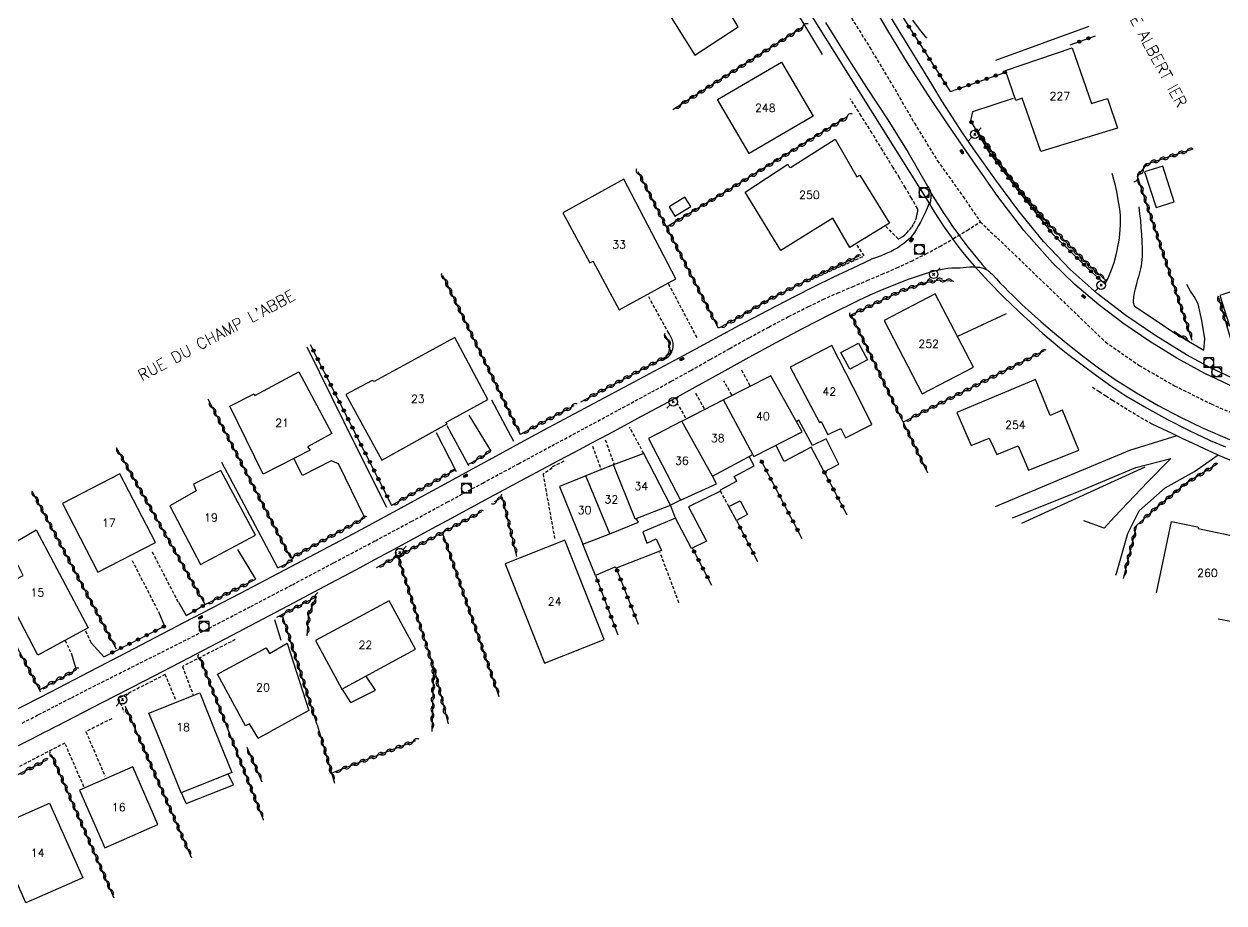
# Model space of a CAD drawing. Header units: millimetres. Extents: x 159000 to 160002, y 156999 to 158000.
# Drawn here: x 159634.4 to 159821.8, y 157144.2 to 157281.5 of the extents above; entities that cross this region are included whole.
import ezdxf
from ezdxf.enums import TextEntityAlignment as Align

# ---------------------------------------------------------------- set-up
doc = ezdxf.new("R2010")
doc.units = ezdxf.units.MM
doc.linetypes.add('DASHED', pattern=[0.75, 0.5, -0.25])
doc.layers.get('0').update_dxf_attribs({"linetype": 'CONTINUOUS'})
for name, color, linetype in [('W0001', 6, 'DASHED'), ('W0008', 7, 'CONTINUOUS'), ('W0014', 7, 'CONTINUOUS'), ('W0017', 7, 'CONTINUOUS'), ('W0051', 7, 'CONTINUOUS'), ('W0101', 7, 'CONTINUOUS'), ('W0104', 1, 'CONTINUOUS'), ('W0112', 1, 'DASHED'), ('W0211', 2, 'CONTINUOUS'), ('W0300', 7, 'CONTINUOUS'), ('W0303', 7, 'CONTINUOUS'), ('W0310', 3, 'CONTINUOUS'), ('W0323', 7, 'CONTINUOUS'), ('W0401', 7, 'CONTINUOUS'), ('W0420', 7, 'CONTINUOUS'), ('W0473', 7, 'CONTINUOUS'), ('W0989', 7, 'CONTINUOUS'), ('W0991', 7, 'CONTINUOUS'), ('W1102', 7, 'CONTINUOUS')]:
    doc.layers.add(name, color=color, linetype=linetype)
doc.styles.get("Standard").update_dxf_attribs({"font": 'romans.shx', "width": 0.85})

# ---------------------------------------------------------------- blocks, each defined once
blk = doc.blocks.new('T401')
for p, q in [((-0.3, 0.3), (0, 0.3)), ((-0.3, -0.25), (-0.3, 0.3)), ((-0.3, 0.15), (0, 0.15)), ((-0.3, 0), (0, 0)), ((0, 0.3), (0, -0.25)), ((-0.3, -0.15), (0, -0.15)), ((-0.3, -0.25), (-0.3, -0.3)), ((-0.3, -0.3), (0, -0.3)), ((0, -0.3), (0, -0.25))]:
    blk.add_line(p, q)
blk = doc.blocks.new('T420')
for p, q in [((0.75, 0.75), (-0.75, 0.75)), ((-0.75, 0.75), (-0.75, -0.75)), ((0.75, 0.75), (0.75, -0.75)), ((0.75, -0.75), (-0.75, -0.75))]:
    blk.add_line(p, q)
blk.add_ellipse((0, 0), major_axis=(-0.53, 0.53), ratio=1, start_param=3.926991, end_param=10.210176)
blk = doc.blocks.new('T473')
for p, q in [((-0.166667, 0.166667), (0.166667, -0.166667)), ((-0.166667, -0.166667), (0.166667, 0.166667)), ((0.500001, 0.500001), (1.000002, 1.000002)), ((-1.000002, -1.000002), (-0.500001, -0.500001))]:
    blk.add_line(p, q)
blk.add_ellipse((0, 0), major_axis=(0.471405, 0.471405), ratio=1, start_param=5.4977871438, end_param=11.780972451)
blk = doc.blocks.new('t310o')
at = {"color": 0, "linetype": 'Continuous'}
for centre, start, end in [((-0.5, 0.38), 216.8699, 323.1304), ((0.5, -0.37), 36.8699, 143.1303)]:
    blk.add_arc(centre, 0.625, start, end, dxfattribs=at)
blk = doc.blocks.new('t323o')
at = {"color": 0, "linetype": 'Continuous'}
for radius in [0.25, 0.15]:
    blk.add_circle((0, 0), radius, dxfattribs=at)

msp = doc.modelspace()

# ---------------------------------------------------------------- linework, layer by layer
at = {"layer": 'W0001'}
for points in [[(159758.45, 157290.74), (159766.48, 157277.86), (159770, 157272), (159773.44, 157266.04), (159777.03, 157260.18), (159781.04, 157254.58), (159783.73, 157250.65)], [(159634.09, 157172.33), (159636.65, 157173.66), (159639.21, 157174.98), (159641.78, 157176.3), (159644.46, 157177.67), (159647.15, 157179.03), (159649.84, 157180.38), (159652.53, 157181.73), (159655.22, 157183.08), (159657.9, 157184.43), (159660.59, 157185.79), (159663.27, 157187.16), (159669.78, 157190.54), (159676.28, 157193.95), (159682.77, 157197.38), (159689.25, 157200.82), (159694.85, 157203.81), (159700.43, 157206.82), (159706.02, 157209.83), (159711.6, 157212.84), (159716.8, 157215.64), (159722.01, 157218.44), (159727.21, 157221.24), (159732.41, 157224.05), (159735.47, 157225.73), (159738.51, 157227.42), (159741.55, 157229.13), (159744.59, 157230.84), (159747.64, 157232.53), (159750.7, 157234.2), (159753.79, 157235.83), (159756.9, 157237.4), (159759.16, 157238.49), (159761.45, 157239.51), (159763.76, 157240.5), (159766.08, 157241.46), (159768.39, 157242.44), (159770.69, 157243.44), (159772.97, 157244.49), (159775.22, 157245.61), (159777.4, 157246.78), (159779.55, 157248.01), (159781.66, 157249.3), (159783.73, 157250.65)], [(159783.73, 157250.65), (159803.3, 157231.84), (159808.55, 157228.21), (159814.08, 157225.01), (159819.79, 157222.18), (159825.63, 157219.64), (159832.4, 157217.21), (159839.33, 157215.27), (159846.3, 157213.56), (159853.25, 157211.83), (159861.44, 157209.78), (159869.66, 157207.85), (159877.9, 157205.96), (159886.12, 157204.05), (159918.53, 157196.43)]]:
    msp.add_lwpolyline(points, dxfattribs=at)
at = {"layer": 'W0008'}
for points in [[(159775.75, 157253.52), (159775.44, 157252.77), (159775.11, 157252.02), (159774.76, 157251.28), (159774.38, 157250.56), (159774.09, 157250.03), (159773.79, 157249.49), (159773.46, 157248.98), (159773.1, 157248.49), (159772.81, 157248.15), (159772.49, 157247.83), (159772.16, 157247.54), (159771.81, 157247.26), (159771.33, 157246.91), (159770.83, 157246.59), (159770.31, 157246.3), (159769.79, 157246.02), (159769.04, 157245.67), (159768.27, 157245.34), (159767.5, 157245.05), (159766.71, 157244.79)], [(159766.71, 157244.76), (159763.71, 157243.35), (159760.72, 157241.92), (159757.74, 157240.46), (159754.78, 157238.98), (159750.42, 157236.72), (159746.08, 157234.41), (159741.76, 157232.08), (159737.43, 157229.76), (159731.96, 157226.84), (159726.48, 157223.92), (159721.01, 157220.99), (159715.55, 157218.06), (159711.82, 157216.04), (159708.09, 157214.01), (159704.37, 157211.98), (159700.65, 157209.95), (159696.92, 157207.91), (159693.2, 157205.89), (159689.47, 157203.87), (159685.73, 157201.86), (159676.93, 157197.2), (159668.11, 157192.57), (159659.28, 157187.97), (159650.45, 157183.37), (159644.48, 157180.27), (159638.51, 157177.17), (159632.54, 157174.08)], [(159637.77, 157171), (159638.24, 157171.24), (159638.72, 157171.49), (159639.19, 157171.73), (159639.66, 157171.98), (159646.47, 157175.49), (159653.29, 157178.99), (159660.1, 157182.51), (159666.89, 157186.05), (159671.73, 157188.59), (159676.55, 157191.15), (159681.37, 157193.72), (159686.19, 157196.29), (159689.18, 157197.9), (159692.17, 157199.51), (159695.15, 157201.12), (159698.14, 157202.73), (159701.13, 157204.35), (159704.11, 157205.96), (159707.1, 157207.58), (159710.09, 157209.18), (159712.68, 157210.57), (159715.27, 157211.95), (159717.87, 157213.34), (159720.46, 157214.72), (159723.05, 157216.1), (159725.65, 157217.48), (159728.24, 157218.86), (159730.83, 157220.25), (159735.05, 157222.53), (159739.25, 157224.84), (159743.44, 157227.17), (159747.63, 157229.49), (159751.83, 157231.79), (159756.06, 157234.04), (159760.33, 157236.23), (159764.64, 157238.34), (159766.54, 157239.22), (159768.47, 157240.07), (159770.42, 157240.86), (159772.38, 157241.6), (159773.77, 157242.09), (159775.16, 157242.56), (159776.58, 157242.97), (159778.02, 157243.29), (159778.65, 157243.38), (159779.29, 157243.43), (159779.94, 157243.45), (159780.58, 157243.43)], [(159605.49, 157154.38), (159608.58, 157155.99), (159611.68, 157157.59), (159614.77, 157159.19), (159617.86, 157160.78), (159620.35, 157162.07), (159622.84, 157163.34), (159625.33, 157164.62), (159627.82, 157165.89), (159630.31, 157167.17), (159632.79, 157168.44), (159635.28, 157169.72), (159637.77, 157171)]]:
    msp.add_lwpolyline(points, dxfattribs=at)
at = {"layer": 'W0014'}
for points in [[(159759.09, 157276.78), (159757.29, 157279.76), (159755.48, 157282.72), (159753.66, 157285.67), (159751.82, 157288.62), (159750.33, 157290.97), (159748.84, 157293.32), (159747.33, 157295.65), (159745.82, 157297.99)], [(159820.89, 157214.2), (159819.88, 157214.67), (159818.87, 157215.13), (159817.87, 157215.6), (159816.86, 157216.07), (159815.28, 157216.8), (159813.71, 157217.54), (159812.13, 157218.28), (159810.56, 157219.02)], [(159820.96, 157214.18), (159822.73, 157213.44), (159824.52, 157212.73), (159826.33, 157212.07), (159828.15, 157211.44), (159831.04, 157210.54), (159833.94, 157209.7), (159836.87, 157208.92), (159839.8, 157208.18), (159841.88, 157207.67), (159843.96, 157207.19), (159846.06, 157206.74), (159848.16, 157206.32)]]:
    msp.add_lwpolyline(points, dxfattribs=at)
at = {"layer": 'W0017'}
for points in [[(159788.89, 157269.91), (159782.5, 157267.83)], [(159803.26, 157240.88), (159803.78, 157241.99), (159804.24, 157243.13), (159804.63, 157244.3), (159804.96, 157245.48), (159805.11, 157246.13), (159805.24, 157246.79), (159805.36, 157247.45), (159805.46, 157248.11), (159805.54, 157248.77), (159805.59, 157249.44), (159805.63, 157250.11), (159805.65, 157250.78), (159805.62, 157251.69), (159805.52, 157252.6), (159805.38, 157253.5), (159805.23, 157254.39), (159805.04, 157255.35), (159804.83, 157256.3), (159804.59, 157257.24), (159804.32, 157258.17)], [(159808.48, 157252.96), (159808.62, 157251.89), (159808.74, 157250.82), (159808.83, 157249.74), (159808.9, 157248.67), (159808.96, 157247.54), (159809.02, 157246.42), (159809.02, 157245.29), (159808.93, 157244.16), (159808.87, 157243.73), (159808.78, 157243.29), (159808.67, 157242.87), (159808.55, 157242.44), (159808.42, 157242.02), (159808.3, 157241.6), (159808.18, 157241.18), (159808.08, 157240.75), (159807.93, 157240.14), (159807.76, 157239.52), (159807.64, 157238.89), (159807.61, 157238.25), (159807.63, 157238.05), (159807.67, 157237.85), (159807.74, 157237.66), (159807.82, 157237.48)], [(159818.63, 157230.59), (159818.81, 157232.37), (159818.35, 157235.22), (159817.76, 157237.83), (159817.13, 157238.94), (159816.55, 157239.8), (159816.02, 157240.83)], [(159780.24, 157232.76), (159787.85, 157236.32)], [(159807.82, 157237.48), (159810.26, 157235.83), (159814.12, 157233.24), (159818.63, 157230.57)], [(159678.55, 157231.09), (159686.26, 157215.48), (159690.97, 157206.05)], [(159707.4, 157222.85), (159710.84, 157216.35)], [(159707.31, 157214.79), (159703.91, 157220.41)], [(159698.75, 157217.71), (159701.89, 157211.62)], [(159703.83, 157212.53), (159700.47, 157218.77)], [(159814.42, 157217.18), (159807.05, 157214.91), (159796.07, 157210.32), (159786.08, 157206.13)], [(159687.59, 157204.39), (159683.48, 157212.82), (159682.35, 157213.28), (159677.85, 157211), (159676.57, 157213.57)], [(159788.78, 157204.41), (159799.59, 157208.73), (159808.04, 157212.27), (159813.51, 157213.65)], [(159813.51, 157213.65), (159809.9, 157210.01), (159804.67, 157204.55), (159803.09, 157202.76)], [(159804.88, 157195.42), (159805.06, 157195.92), (159806.79, 157201.93), (159808.55, 157205.49), (159812.61, 157209.09), (159817.2, 157211.64), (159820.9, 157214.21)], [(159674.03, 157196.57), (159665.26, 157213.03)], [(159803.09, 157202.76), (159799.89, 157203.9)], [(159670.6, 157194.79), (159667.78, 157199.47)], [(159658.48, 157191.24), (159659.67, 157189.15)], [(159655.42, 157189.61), (159656.31, 157187.46)], [(159674.55, 157185.24), (159673.56, 157188.48)], [(159641.74, 157183.29), (159642.54, 157180.67)], [(159644.87, 157184.89), (159646.83, 157182.7)]]:
    msp.add_lwpolyline(points, dxfattribs=at)
at = {"layer": 'W0051'}
for points in [[(159740.99, 157308.7), (159742.18, 157306.91), (159743.37, 157305.11), (159744.54, 157303.31), (159745.71, 157301.5), (159746.67, 157299.98), (159747.63, 157298.46), (159748.58, 157296.94), (159749.53, 157295.41), (159750.47, 157293.89), (159751.42, 157292.36), (159752.36, 157290.83), (159753.31, 157289.31), (159755.86, 157285.23), (159758.4, 157281.16), (159760.95, 157277.08), (159763.5, 157273.01), (159766.57, 157268.11), (159769.64, 157263.22), (159772.72, 157258.33), (159775.8, 157253.44)], [(159823.32, 157224.81), (159818.83, 157226.95), (159814.45, 157229.32), (159810.2, 157231.91), (159806.16, 157234.68), (159802.26, 157237.64), (159798.52, 157240.82), (159795, 157244.23), (159790.53, 157249.26), (159786.45, 157254.61), (159782.6, 157260.1), (159778.82, 157265.62), (159775.53, 157270.52), (159772.34, 157275.49), (159769.27, 157280.53), (159766.31, 157285.64)], [(159759.55, 157281.74), (159762.73, 157276.68), (159765.98, 157271.61), (159769.27, 157266.56), (159772.49, 157261.45), (159775.5, 157256.22), (159775.63, 157255.98), (159775.77, 157255.74), (159775.89, 157255.48), (159775.97, 157255.21), (159776.01, 157254.92), (159776.02, 157254.62), (159776, 157254.33), (159775.96, 157254.04), (159775.94, 157253.86), (159775.9, 157253.69), (159775.85, 157253.52), (159775.79, 157253.35)], [(159823.81, 157225.92), (159819.82, 157227.78), (159815.95, 157229.87), (159811.14, 157232.81), (159806.47, 157235.98), (159802, 157239.42), (159797.77, 157243.18), (159793.59, 157247.57), (159789.76, 157252.27), (159786.17, 157257.13), (159782.67, 157262.04), (159780.96, 157264.51), (159779.32, 157267.02), (159777.72, 157269.55), (159776.15, 157272.11), (159774.61, 157274.68), (159773.06, 157277.25), (159771.5, 157279.81), (159769.92, 157282.35)], [(159775.93, 157255.34), (159776.58, 157254.24), (159777.25, 157253.16), (159777.94, 157252.08), (159778.64, 157251.02), (159779.41, 157249.9), (159780.2, 157248.8), (159781.02, 157247.71), (159781.84, 157246.64), (159782.56, 157245.73), (159783.3, 157244.84), (159784.05, 157243.96), (159784.81, 157243.1)], [(159775.8, 157253.44), (159776.53, 157252.21), (159777.3, 157251), (159778.09, 157249.81), (159778.91, 157248.64), (159779.83, 157247.38), (159780.77, 157246.14), (159781.75, 157244.93), (159782.77, 157243.75), (159785.03, 157241.29), (159787.37, 157238.91), (159789.78, 157236.59), (159792.23, 157234.32), (159793.49, 157233.19), (159794.78, 157232.09), (159796.1, 157231.02), (159797.43, 157229.98), (159799.63, 157228.28), (159801.86, 157226.6), (159804.13, 157224.99), (159806.46, 157223.46), (159809.67, 157221.55), (159812.95, 157219.76), (159816.28, 157218.07), (159819.66, 157216.48), (159822.01, 157215.46)], [(159780.58, 157243.43), (159781.06, 157243.5), (159781.55, 157243.55), (159782.03, 157243.58), (159782.52, 157243.58), (159782.89, 157243.58), (159783.25, 157243.56), (159783.61, 157243.53), (159783.97, 157243.45), (159784.2, 157243.38), (159784.43, 157243.3), (159784.64, 157243.19), (159784.85, 157243.07), (159784.94, 157243), (159785.03, 157242.94), (159785.12, 157242.86), (159785.2, 157242.78), (159785.27, 157242.71), (159785.35, 157242.63), (159785.44, 157242.56), (159785.52, 157242.48)], [(159785.52, 157242.48), (159786.24, 157241.74)], [(159786.24, 157241.74), (159786.85, 157241.05), (159787.5, 157240.4), (159788.16, 157239.77), (159788.81, 157239.13), (159790.24, 157237.73), (159791.71, 157236.37), (159793.2, 157235.04), (159794.72, 157233.74), (159797.17, 157231.72), (159799.65, 157229.73), (159802.19, 157227.82), (159804.8, 157226.02), (159808.13, 157223.93), (159811.52, 157221.96), (159814.99, 157220.13), (159818.52, 157218.42), (159822.67, 157216.64)]]:
    msp.add_lwpolyline(points, dxfattribs=at)
at = {"layer": 'W0101'}
for points in [[(159742.42, 157292.44), (159732.99, 157286.5), (159739.17, 157276.65), (159745.9, 157281.11), (159742.73, 157286.38), (159745.23, 157288.06)], [(159801.12, 157269.11), (159803.59, 157269.89), (159805.15, 157265.27), (159793.2, 157261.59), (159790.26, 157269.95), (159789.3, 157269.6), (159787.68, 157274.27), (159798.07, 157277.82)], [(159752.68, 157275.57), (159757.61, 157267.11), (159747.63, 157261.29), (159742.7, 157269.75)], [(159736.17, 157241.75), (159728.07, 157257.27), (159718.54, 157252.05), (159722.77, 157244.23), (159723.27, 157244.48), (159723.27, 157244.45), (159727.35, 157236.87)], [(159768.71, 157235.23), (159774.67, 157223.78), (159782.65, 157227.93), (159776.69, 157239.38)], [(159690.26, 157213.39), (159700.48, 157219.07), (159700.28, 157219.29), (159706.79, 157222.9), (159701.64, 157232.55), (159689.04, 157225.69), (159688.76, 157225.87), (159684.64, 157223.64)], [(159764.96, 157222.68), (159760.54, 157231.31), (159754.06, 157227.93), (159758.6, 157219.28), (159758.88, 157219.43), (159758.88, 157219.43), (159759.91, 157217.4), (159761.93, 157218.35), (159762.7, 157216.9), (159766.81, 157218.98)], [(159671.74, 157211.2), (159666.5, 157221.81), (159670.33, 157223.78), (159670.44, 157223.5), (159677.27, 157227.22), (159682.46, 157217.57), (159678.67, 157215.5), (159679.04, 157214.98)], [(159792.37, 157225.99), (159780.08, 157220.85), (159782.31, 157215.7), (159785.1, 157216.83), (159786.3, 157214.27), (159789.63, 157215.64), (159791.27, 157211.82), (159799.11, 157214.97), (159796.58, 157221.2), (159794.63, 157220.4)], [(159661.92, 157197.09), (159670.52, 157201.66), (159665.11, 157211.79), (159660.83, 157209.64), (159661.27, 157208.6), (159657.16, 157206.27)], [(159640.38, 157206.65), (159645.92, 157195.93), (159654.88, 157200.56), (159649.34, 157211.28)], [(159644.37, 157187.23), (159636.54, 157182.93), (159630.98, 157193.65), (159634.22, 157195.37), (159631.92, 157199.99), (159636.27, 157202.51)], [(159709.51, 157197.22), (159715.65, 157181.7), (159724.99, 157185.4), (159718.84, 157200.92)], [(159691.42, 157191.44), (159679.9, 157185.21), (159683.99, 157177.65), (159695.51, 157183.88)], [(159643.05, 157161.87), (159646.99, 157152.87), (159655.28, 157156.51), (159651.34, 157165.51), (159643.05, 157161.87)], [(159638.37, 157159.84), (159643.53, 157148.15), (159634.66, 157144.23), (159629.49, 157155.93)]]:
    msp.add_lwpolyline(points, close=True, dxfattribs=at)
for points in [[(159754.08, 157259.13), (159761.08, 157263.53), (159764.45, 157257.64), (159764.93, 157257.91), (159769.55, 157250.42), (159763.35, 157246.63), (159760.68, 157251.21), (159752.6, 157246.15), (159747.02, 157255.27), (159753.66, 157259.62), (159753.91, 157259.12)], [(159825.26, 157235.26), (159826.64, 157230.84), (159833.46, 157232.96), (159830.54, 157242.35), (159823.71, 157240.22), (159823.78, 157240), (159823.79, 157240), (159821.16, 157239.14), (159822.66, 157234.39), (159825.26, 157235.26)], [(159751.01, 157226.55), (159743.65, 157222.81)], [(159748.23, 157214.3), (159748.34, 157213.99), (159755.92, 157217.8), (159751.01, 157226.55)], [(159743.65, 157222.81), (159743.63, 157222.8), (159737.25, 157219.56), (159737.12, 157219.49)], [(159737.12, 157219.49), (159731.92, 157216.8), (159736.93, 157207.15), (159742.55, 157209.72), (159741.89, 157210.89)], [(159731.18, 157214.44), (159726.43, 157212.65)], [(159729.98, 157204.3), (159735.34, 157206.37), (159731.18, 157214.44)], [(159741.89, 157210.89), (159748.23, 157214.3)], [(159726.43, 157212.65), (159726.4, 157212.65), (159722.12, 157210.93)], [(159722.12, 157210.93), (159718.02, 157209.3), (159721.67, 157200.27), (159725.85, 157201.91)], [(159725.85, 157201.91), (159730.36, 157203.7), (159729.98, 157204.3)], [(159811.28, 157192.67), (159813.58, 157203.8), (159817.66, 157203), (159817.75, 157202.95), (159817.76, 157202.74), (159827.4, 157200.71), (159825.59, 157190.86), (159825.03, 157187.77), (159820.87, 157188.55)], [(159670.33, 157171), (159669.58, 157172.23), (159669.58, 157172.23), (159668.95, 157171.89), (159664.57, 157179.97), (159672.21, 157184.11), (159672.7, 157183.22), (159672.7, 157183.22), (159675.46, 157184.8), (159678.87, 157174.32), (159672.86, 157171)], [(159655.05, 157171), (159653.89, 157173.88), (159661.82, 157177.06)], [(159661.82, 157177.06), (159664.25, 157171)], [(159664.25, 157171), (159666.82, 157164.61), (159658.89, 157161.43), (159655.05, 157171)], [(159670.95, 157170), (159670.33, 157171)], [(159670.95, 157170), (159672.86, 157171)]]:
    msp.add_lwpolyline(points, dxfattribs=at)
at = {"layer": 'W0104'}
for points in [[(159809.4, 157258.42), (159811.21, 157252.86), (159814.02, 157253.77), (159812.22, 157259.34)], [(159736.02, 157251.5), (159738.51, 157253.04), (159737.61, 157254.49), (159735.12, 157252.95)], [(159761.93, 157230.22), (159764.69, 157231.7), (159766.1, 157229.09), (159763.34, 157227.6), (159761.93, 157230.22)], [(159745.64, 157203.96), (159744.47, 157206.14), (159746.21, 157207.07), (159747.38, 157204.89)]]:
    msp.add_lwpolyline(points, close=True, dxfattribs=at)
for points in [[(159759.34, 157211.57), (159761.66, 157212.75), (159759.64, 157216.72), (159757.55, 157215.68), (159755.37, 157219.67), (159755.03, 157219.38)], [(159759.34, 157211.57), (159757.32, 157215.45), (159753.11, 157213.18), (159751.82, 157215.73)], [(159745.7, 157210.11), (159745.28, 157210.84), (159748.4, 157212.53), (159747.65, 157213.99)], [(159745.7, 157210.11), (159743.11, 157208.7), (159743.18, 157208.56), (159738.14, 157206.13), (159740.96, 157200.74), (159738.61, 157199.59), (159736.12, 157204.36), (159731.03, 157202.22), (159731.66, 157200.46), (159733.12, 157201.1), (159733.93, 157199.3), (159726.87, 157196.52), (159726.65, 157196.71), (159723.63, 157195.36), (159722.49, 157198.19), (159721.67, 157200.27)], [(159736.93, 157207.15), (159735.34, 157206.37)], [(159736.12, 157204.36), (159735.34, 157206.37)], [(159729.82, 157204.25), (159729.98, 157204.3)], [(159685.4, 157175.53), (159689.26, 157177.46), (159687.76, 157179.69)], [(159685.4, 157175.53), (159684.06, 157177.69)], [(159659.68, 157159.76), (159667.07, 157162.71), (159666.26, 157164.38)], [(159659.68, 157159.76), (159658.97, 157161.46)]]:
    msp.add_lwpolyline(points, dxfattribs=at)
at = {"layer": 'W0112'}
for points in [[(159773.93, 157252.71), (159772.99, 157254.32), (159772.04, 157255.92), (159771.09, 157257.52), (159770.12, 157259.12), (159768.48, 157261.81), (159766.82, 157264.49), (159765.14, 157267.16), (159763.45, 157269.82)], [(159770.92, 157247.93), (159771.28, 157248.13), (159771.63, 157248.36), (159771.96, 157248.62), (159772.26, 157248.9), (159772.67, 157249.35), (159773.03, 157249.82), (159773.36, 157250.33), (159773.63, 157250.87), (159773.68, 157251), (159773.72, 157251.13), (159773.75, 157251.27), (159773.78, 157251.4), (159773.8, 157251.54), (159773.83, 157251.68), (159773.85, 157251.81), (159773.88, 157251.95), (159773.91, 157252.04), (159773.95, 157252.14), (159773.98, 157252.23), (159773.99, 157252.33), (159773.99, 157252.43), (159773.98, 157252.53), (159773.96, 157252.62), (159773.93, 157252.71)], [(159768.96, 157249.92), (159770.92, 157247.93)], [(159757.4, 157241.63), (159765.6, 157245.31), (159764.48, 157246.99)], [(159739.49, 157232.54), (159735.05, 157240.94)], [(159735.07, 157233.24), (159731.74, 157239.29)], [(159734.27, 157229.16), (159734.54, 157229.27), (159734.8, 157229.42), (159735.03, 157229.6), (159735.24, 157229.81), (159735.4, 157230.04), (159735.53, 157230.29), (159735.62, 157230.55), (159735.7, 157230.81), (159735.73, 157230.92), (159735.75, 157231.02), (159735.76, 157231.13), (159735.77, 157231.24), (159735.78, 157231.35), (159735.78, 157231.45), (159735.78, 157231.56), (159735.77, 157231.67), (159735.73, 157231.88), (159735.67, 157232.08), (159735.6, 157232.27), (159735.52, 157232.46), (159735.42, 157232.67), (159735.31, 157232.87), (159735.2, 157233.06), (159735.07, 157233.24)], [(159746.43, 157227.49), (159747.8, 157224.95)], [(159744.91, 157223.58), (159743.67, 157225.81)], [(159810.56, 157219.02), (159809.26, 157219.76), (159807.98, 157220.52), (159806.69, 157221.29), (159805.42, 157222.07), (159804.37, 157222.73), (159803.33, 157223.4), (159802.29, 157224.07), (159801.26, 157224.76)], [(159739.27, 157223.85), (159740.65, 157221.37)], [(159736.31, 157222.4), (159737.78, 157219.9)], [(159731.18, 157214.44), (159728.95, 157218.56)], [(159723.17, 157215.61), (159724.46, 157212.01)], [(159725.16, 157216.57), (159726.53, 157212.8)], [(159718.68, 157213.23), (159716.72, 157212.26)], [(159716.72, 157212.26), (159716.85, 157212.15), (159715.44, 157211.23), (159717.25, 157201.1)], [(159744.47, 157206.14), (159743.18, 157208.56)], [(159658.47, 157191.24), (159654.34, 157199.19)], [(159736.67, 157191.13), (159733.7, 157199)], [(159651.24, 157197.74), (159655.42, 157189.61)], [(159640.77, 157185.25), (159641.74, 157183.26)], [(159644.87, 157184.89), (159643.87, 157186.96)], [(159667.37, 157185.37), (159659.12, 157181.18), (159660.75, 157176.82)], [(159658.04, 157176), (159656.43, 157179.92), (159649.11, 157176.18), (159649.98, 157174.06)], [(159648.08, 157173.02), (159644.03, 157171)], [(159644.03, 157171), (159647.02, 157164.03)], [(159643.73, 157162.36), (159640.75, 157169.22), (159630.5, 157163.91)]]:
    msp.add_lwpolyline(points, dxfattribs=at)
at = {"layer": 'W0211'}
msp.add_lwpolyline([(159775.36, 157279.32), (159774.25, 157280.71), (159773.21, 157282.15)], dxfattribs=at)
at = {"layer": 'W0300'}
msp.add_lwpolyline([(159786.16, 157275.88), (159800.74, 157281.2)], dxfattribs=at)
at = {"layer": 'W0303'}
msp.add_lwpolyline([(159809.42, 157212.32), (159790.18, 157203.51)], dxfattribs=at)
at = {"layer": 'W0310'}
for points in [[(159756.1, 157281.08), (159737.92, 157269.53), (159735.72, 157268.14)], [(159763.07, 157267.06), (159744.06, 157255.39), (159734.73, 157249.78)], [(159783.73, 157264.22), (159787.25, 157259.07), (159790.4, 157255), (159794.67, 157249.98), (159800.16, 157244.38), (159803.4, 157241.41)], [(159816.85, 157232.09), (159808.31, 157257.69), (159809.82, 157259.67), (159816.97, 157262.03)], [(159742.82, 157234.01), (159730.28, 157258.45)], [(159764.75, 157245.24), (159758.52, 157242.39), (159751.05, 157238.66), (159745.36, 157235.34), (159742.82, 157234.01)], [(159699.75, 157242.3), (159711.89, 157217.41)], [(159771.68, 157219.35), (159763.55, 157236.1), (159771.51, 157239.88), (159775.25, 157241.16), (159777.32, 157241.55), (159779.62, 157241.35)], [(159820.94, 157238.83), (159824.01, 157228.23), (159824.09, 157227.94)], [(159721.33, 157222.52), (159734.7, 157229.57), (159735.11, 157230.17), (159735.22, 157230.91), (159735.12, 157231.66), (159734.75, 157232.5), (159734.45, 157232.94)], [(159813.98, 157233.53), (159816.4, 157231.95)], [(159793.71, 157230.46), (159771.68, 157219.35)], [(159687.59, 157204.39), (159676.03, 157198.09), (159663.13, 157222.93)], [(159711.94, 157217.44), (159720.3, 157221.93)], [(159771.68, 157219.35), (159775.48, 157211.44)], [(159662.66, 157190.83), (159648.79, 157215.35)], [(159703.75, 157212.74), (159707.28, 157214.77)], [(159701.77, 157211.88), (159691.64, 157206.26)], [(159820.79, 157212.82), (159816.01, 157209.86), (159811.08, 157205.86), (159808.14, 157203.2)], [(159648.8, 157183.87), (159635.71, 157208.43)], [(159711.36, 157198.37), (159709.1, 157207.59), (159707.79, 157206.89)], [(159705.8, 157205.33), (159689.38, 157196.58)], [(159637.02, 157177.14), (159623.84, 157202.16)], [(159808.15, 157203.17), (159806.05, 157194.92)], [(159708.61, 157176.44), (159708.27, 157177.36), (159699.79, 157201.95)], [(159692.76, 157198.36), (159698.46, 157180.54), (159700.6, 157172.24)], [(159674.03, 157196.58), (159676.36, 157197.7)], [(159662.66, 157190.83), (159670.6, 157194.79)], [(159680.05, 157192.06), (159673.8, 157188.83)], [(159678.6, 157185.96), (159678.88, 157189.32), (159680.05, 157192.09)], [(159680.15, 157172.08), (159674.71, 157189.23)], [(159666.37, 157171), (159661.88, 157182.46)], [(159636.77, 157177.55), (159642.54, 157180.67)], [(159698.34, 157180.87), (159698.09, 157171)], [(159650.17, 157174.96), (159651.91, 157171)], [(159680.15, 157172.08), (159680.48, 157171)], [(159651.91, 157171), (159660.53, 157151.27)], [(159667.87, 157167.17), (159666.37, 157171)], [(159680.48, 157171), (159682.89, 157162.97)], [(159669.18, 157168.55), (159671.53, 157163.18)], [(159695.5, 157169.58), (159682.55, 157164.57)], [(159637.97, 157166.61), (159631.93, 157163.53)], [(159648.47, 157144.96), (159638.66, 157167.38)], [(159671.78, 157157.16), (159671.76, 157157.23), (159667.87, 157167.17)]]:
    msp.add_lwpolyline(points, dxfattribs=at)
at = {"layer": 'W0323'}
for points in [[(159768.29, 157287.86), (159779.04, 157271)], [(159797.79, 157278.26), (159801.73, 157279.69)], [(159779.06, 157271), (159787.71, 157274.03)], [(159782.5, 157267.83), (159782.19, 157266.46)], [(159782.22, 157266.43), (159785.03, 157261.6), (159789.67, 157255.45), (159795.01, 157248.77), (159800.48, 157243.41), (159803.26, 157240.88)], [(159691.77, 157206.43), (159679.12, 157231.39)], [(159749.41, 157213.52), (159755.88, 157201.18)], [(159759.34, 157211.57), (159762.89, 157204.85)], [(159745.64, 157203.96), (159748.96, 157197.56)], [(159741.82, 157193.82), (159738.76, 157199.66)], [(159726.87, 157196.52), (159730.28, 157187.78)], [(159723.63, 157195.36), (159727.13, 157186.13)], [(159659.67, 157189.15), (159662.66, 157190.83)], [(159646.83, 157182.7), (159656.31, 157187.46)]]:
    msp.add_lwpolyline(points, dxfattribs=at)
at = {"layer": 'W1102'}
for points in [[(159748.23, 157214.3), (159743.65, 157222.81)], [(159741.89, 157210.89), (159737.12, 157219.49)], [(159729.82, 157204.25), (159726.43, 157212.65)], [(159725.85, 157201.91), (159722.12, 157210.93)]]:
    msp.add_lwpolyline(points, dxfattribs=at)

# ---------------------------------------------------------------- block references
at = {"layer": 'W0310'}
for p, rotation in [((159754.72, 157280.2), 212.4169391892945), ((159755.98, 157281.01), 212.4169391892945), ((159752.18, 157278.59), 212.4169391892945), ((159753.45, 157279.4), 212.4169391892945), ((159748.39, 157276.18), 212.4169391892945), ((159749.65, 157276.99), 212.4169391892945), ((159750.92, 157277.79), 212.4169391892945), ((159745.85, 157274.57), 212.4169391892945), ((159747.12, 157275.38), 212.4169391892945), ((159743.32, 157272.97), 212.4169391892945), ((159744.59, 157273.77), 212.4169391892945), ((159740.79, 157271.36), 212.4169391892945), ((159742.05, 157272.16), 212.4169391892945), ((159736.99, 157268.95), 212.3503828543776), ((159738.26, 157269.75), 212.4169391892945), ((159739.52, 157270.55), 212.4169391892945), ((159762.91, 157266.95), 211.5391711979247), ((159760.35, 157265.39), 211.5391711979247), ((159761.63, 157266.17), 211.5391711979247), ((159757.79, 157263.82), 211.5391711979247), ((159759.07, 157264.6), 211.5391711979247), ((159783.85, 157264.05), 304.3476147739538), ((159753.96, 157261.46), 211.5391711979247), ((159755.24, 157262.25), 211.5391711979247), ((159756.51, 157263.03), 211.5391711979247), ((159784.7, 157262.81), 304.3476147739538), ((159785.54, 157261.57), 304.3476147739538), ((159816.02, 157261.71), 18.24404073244448), ((159751.4, 157259.89), 211.5391711979247), ((159752.68, 157260.68), 211.5391711979247), ((159786.39, 157260.33), 304.3476147739538), ((159787.24, 157259.09), 304.3476147739538), ((159810.32, 157259.84), 18.24404073244448), ((159811.74, 157260.3), 18.24404073244448), ((159813.17, 157260.77), 18.24404073244448), ((159814.59, 157261.24), 18.24404073244448), ((159730.5, 157258.03), 117.1506789237817), ((159747.56, 157257.54), 211.5391711979247), ((159748.84, 157258.32), 211.5391711979247), ((159750.12, 157259.11), 211.5391711979247), ((159788.15, 157257.91), 307.7098665876799), ((159808.32, 157257.7), 52.75270770661091), ((159809.23, 157258.9), 52.75270770661091), ((159731.18, 157256.7), 117.1506789237817), ((159731.87, 157255.36), 117.1506789237817), ((159745.01, 157255.97), 211.5391711979247), ((159746.29, 157256.75), 211.5391711979247), ((159789.07, 157256.72), 307.7098665876799), ((159789.99, 157255.53), 307.7098665876799), ((159808.78, 157256.28), 108.4423351551428), ((159732.55, 157254.03), 117.1506789237817), ((159742.44, 157254.42), 211.0178823271426), ((159743.73, 157255.19), 211.0178823271426), ((159790.94, 157254.37), 310.4241189721646), ((159809.25, 157254.86), 108.4423351551428), ((159809.73, 157253.44), 108.4423351551428), ((159733.24, 157252.69), 117.1506789237817), ((159738.59, 157252.1), 211.0178823271426), ((159739.87, 157252.87), 211.0178823271426), ((159741.16, 157253.64), 211.0178823271426), ((159791.91, 157253.23), 310.4241189721646), ((159792.88, 157252.09), 310.4241189721646), ((159810.2, 157252.01), 108.4423351551428), ((159733.92, 157251.36), 117.1506789237817), ((159734.6, 157250.02), 117.1506789237817), ((159736.01, 157250.55), 211.0178823271426), ((159737.3, 157251.32), 211.0178823271426), ((159793.85, 157250.95), 310.4241189721646), ((159794.84, 157249.82), 314.4214831204044), ((159810.68, 157250.59), 108.4423351551428), ((159735.29, 157248.69), 117.1506789237817), ((159795.89, 157248.74), 314.4214831204044), ((159811.15, 157249.17), 108.4423351551428), ((159735.97, 157247.35), 117.1506789237817), ((159736.66, 157246.02), 117.1506789237817), ((159796.94, 157247.67), 314.4214831204044), ((159797.99, 157246.6), 314.4214831204044), ((159811.63, 157247.74), 108.4423351551428), ((159812.1, 157246.32), 108.4423351551428), ((159737.34, 157244.68), 117.1506789237817), ((159764.15, 157244.97), 204.5795527400578), ((159799.04, 157245.53), 314.4214831204044), ((159800.09, 157244.46), 314.4214831204044), ((159812.57, 157244.9), 108.4423351551428), ((159738.03, 157243.35), 117.1506789237817), ((159760.06, 157243.1), 204.5795527400578), ((159761.42, 157243.72), 204.5795527400578), ((159762.78, 157244.35), 204.5795527400578), ((159801.19, 157243.44), 317.4174323983505), ((159802.29, 157242.42), 317.4174323983505), ((159813.05, 157243.47), 108.4423351551428), ((159700.05, 157241.68), 295.996968554932), ((159700.71, 157240.33), 295.996968554932), ((159738.71, 157242.01), 117.1506789237817), ((159739.4, 157240.68), 117.1506789237817), ((159756.01, 157241.14), 206.5711885856631), ((159757.35, 157241.81), 206.5711885856631), ((159758.69, 157242.47), 204.5795527400578), ((159775.36, 157241.18), 10.8300795435827), ((159776.84, 157241.46), 10.8300795435827), ((159778.33, 157241.47), 355.0818393215761), ((159813.52, 157242.05), 108.4423351551428), ((159814, 157240.63), 108.4423351551428), ((159701.37, 157238.98), 295.996968554932), ((159740.08, 157239.34), 117.1506789237817), ((159751.98, 157239.12), 206.5711885856631), ((159753.32, 157239.8), 206.5711885856631), ((159754.66, 157240.47), 206.5711885856631), ((159769.77, 157239.05), 25.36102229249322), ((159771.12, 157239.69), 25.36102229249322), ((159772.52, 157240.22), 18.8882504947466), ((159773.94, 157240.71), 18.8882504947466), ((159814.47, 157239.21), 108.4423351551428), ((159702.03, 157237.63), 295.996968554932), ((159740.76, 157238.01), 117.1506789237817), ((159741.45, 157236.67), 117.1506789237817), ((159748.06, 157236.92), 210.24642227946), ((159749.36, 157237.67), 210.24642227946), ((159750.65, 157238.43), 210.24642227946), ((159765.7, 157237.12), 25.36102229249322), ((159767.05, 157237.76), 25.36102229249322), ((159768.41, 157238.41), 25.36102229249322), ((159814.95, 157237.78), 108.4423351551428), ((159821.17, 157238.03), 286.1094277823337), ((159821.59, 157236.59), 286.1094277823337), ((159702.68, 157236.28), 295.996968554932), ((159703.34, 157234.93), 295.996968554932), ((159742.13, 157235.34), 117.1506789237817), ((159745.47, 157235.41), 210.24642227946), ((159746.77, 157236.16), 210.24642227946), ((159763.82, 157235.54), 115.9085643330719), ((159764.34, 157236.48), 25.36102229249322), ((159815.42, 157236.36), 108.4423351551428), ((159815.9, 157234.94), 108.4423351551428), ((159822.01, 157235.15), 286.1094277823337), ((159704, 157233.59), 295.996968554932), ((159744.15, 157234.7), 207.7259914681146), ((159764.47, 157234.2), 115.9085643330719), ((159765.13, 157232.85), 115.9085643330719), ((159816.37, 157233.51), 108.4423351551428), ((159704.66, 157232.24), 295.996968554932), ((159734.86, 157232.26), 113.6720985734788), ((159765.78, 157231.5), 115.9085643330719), ((159815.23, 157232.71), 326.952074970898), ((159705.31, 157230.89), 295.996968554932), ((159705.97, 157229.54), 295.996968554932), ((159734.6, 157229.52), 27.79085034729653), ((159735.21, 157230.82), 81.79423829273173), ((159766.44, 157230.15), 115.9085643330719), ((159791.77, 157229.49), 206.761307950323), ((159793.11, 157230.16), 206.761307950323), ((159706.63, 157228.19), 295.996968554932), ((159731.95, 157228.12), 27.79085034729653), ((159733.27, 157228.82), 27.79085034729653), ((159767.09, 157228.8), 115.9085643330719), ((159767.75, 157227.45), 115.9085643330719), ((159789.09, 157228.13), 206.761307950323), ((159790.43, 157228.81), 206.761307950323), ((159707.29, 157226.85), 295.996968554932), ((159707.94, 157225.5), 295.996968554932), ((159727.97, 157226.02), 27.79085034729653), ((159729.29, 157226.72), 27.79085034729653), ((159730.62, 157227.42), 27.79085034729653), ((159768.4, 157226.1), 115.9085643330719), ((159785.08, 157226.11), 206.761307950323), ((159786.41, 157226.78), 206.761307950323), ((159787.75, 157227.46), 206.761307950323), ((159708.6, 157224.15), 295.996968554932), ((159723.98, 157223.92), 27.79085034729653), ((159725.31, 157224.62), 27.79085034729653), ((159726.64, 157225.32), 27.79085034729653), ((159769.06, 157224.75), 115.9085643330719), ((159781.06, 157224.08), 206.761307950323), ((159782.4, 157224.76), 206.761307950323), ((159783.74, 157225.43), 206.761307950323), ((159663.82, 157221.6), 117.4371531828336), ((159709.26, 157222.8), 295.996968554932), ((159722.66, 157223.22), 27.79085034729653), ((159769.72, 157223.4), 115.9085643330719), ((159770.37, 157222.05), 115.9085643330719), ((159777.04, 157222.06), 206.761307950323), ((159778.38, 157222.73), 206.761307950323), ((159779.72, 157223.41), 206.761307950323), ((159664.51, 157220.27), 117.4371531828336), ((159709.92, 157221.45), 295.996968554932), ((159710.57, 157220.1), 295.996968554932), ((159717.23, 157220.28), 28.23695293983176), ((159718.55, 157220.99), 28.23695293983176), ((159719.87, 157221.7), 28.23695293983176), ((159771.03, 157220.7), 115.9085643330719), ((159773.02, 157220.03), 206.761307950323), ((159774.36, 157220.7), 206.761307950323), ((159775.7, 157221.38), 206.761307950323), ((159665.2, 157218.94), 117.4371531828336), ((159711.23, 157218.76), 295.996968554932), ((159713.27, 157218.15), 28.23695293983176), ((159714.59, 157218.86), 28.23695293983176), ((159715.91, 157219.57), 28.23695293983176), ((159772.23, 157218.2), 295.6137326740052), ((159665.89, 157217.61), 117.4371531828336), ((159666.59, 157216.28), 117.4371531828336), ((159772.88, 157216.85), 295.6137326740052), ((159649.37, 157214.33), 119.4801300249544), ((159667.28, 157214.95), 117.4371531828336), ((159773.53, 157215.5), 295.6137326740052), ((159774.18, 157214.14), 295.6137326740052), ((159650.11, 157213.03), 119.4801300249544), ((159667.97, 157213.62), 117.4371531828336), ((159668.66, 157212.28), 117.4371531828336), ((159705.05, 157213.49), 29.93335931672357), ((159706.35, 157214.24), 29.93335931672357), ((159774.83, 157212.79), 295.6137326740052), ((159650.85, 157211.72), 119.4801300249544), ((159651.59, 157210.41), 119.4801300249544), ((159669.35, 157210.95), 117.4371531828336), ((159699.51, 157210.63), 208.9964806808682), ((159700.82, 157211.35), 208.9964806808682), ((159817.44, 157210.75), 211.7363706258758), ((159818.72, 157211.54), 211.7363706258758), ((159819.99, 157212.33), 211.7363706258758), ((159652.32, 157209.11), 119.4801300249544), ((159670.04, 157209.62), 117.4371531828336), ((159696.89, 157209.17), 208.9964806808682), ((159698.2, 157209.9), 208.9964806808682), ((159814.99, 157209.04), 219.0855397936269), ((159816.17, 157209.96), 211.7363706258758), ((159636.1, 157207.7), 118.0496079460984), ((159653.06, 157207.8), 119.4801300249544), ((159670.73, 157208.29), 117.4371531828336), ((159671.42, 157206.96), 117.4371531828336), ((159692.95, 157206.99), 208.9964806808682), ((159694.26, 157207.72), 208.9964806808682), ((159695.58, 157208.44), 208.9964806808682), ((159708.21, 157207.11), 207.8269448421208), ((159709.22, 157207.11), 103.7755102873983), ((159812.66, 157207.15), 219.0855397936269), ((159813.82, 157208.09), 219.0855397936269), ((159636.81, 157206.38), 118.0496079460984), ((159637.51, 157205.05), 118.0496079460984), ((159653.8, 157206.5), 119.4801300249544), ((159654.54, 157205.19), 119.4801300249544), ((159672.12, 157205.63), 117.4371531828336), ((159705.26, 157205.04), 208.0525611201773), ((159709.58, 157205.66), 103.7755102873983), ((159810.36, 157205.21), 222.2503605030102), ((159811.49, 157206.2), 219.0855397936269), ((159638.22, 157203.73), 118.0496079460984), ((159655.28, 157203.88), 119.4801300249544), ((159672.81, 157204.3), 117.4371531828336), ((159673.5, 157202.97), 117.4371531828336), ((159685.69, 157203.36), 208.5969170274674), ((159687.01, 157204.08), 208.5969170274674), ((159702.61, 157203.63), 208.0525611201773), ((159703.94, 157204.34), 208.0525611201773), ((159709.93, 157204.2), 103.7755102873983), ((159809.25, 157204.21), 222.2503605030102), ((159638.92, 157202.41), 118.0496079460984), ((159639.63, 157201.08), 118.0496079460984), ((159656.01, 157202.58), 119.4801300249544), ((159656.75, 157201.27), 119.4801300249544), ((159674.19, 157201.63), 117.4371531828336), ((159683.06, 157201.92), 208.5969170274674), ((159684.38, 157202.64), 208.5969170274674), ((159698.64, 157201.52), 208.0525611201773), ((159699.97, 157202.22), 208.0525611201773), ((159701.29, 157202.93), 208.0525611201773), ((159710.29, 157202.74), 103.7755102873983), ((159710.65, 157201.29), 103.7755102873983), ((159807.9, 157202.19), 255.7626671555248), ((159640.33, 157199.76), 118.0496079460984), ((159657.49, 157199.97), 119.4801300249544), ((159674.88, 157200.3), 117.4371531828336), ((159679.11, 157199.77), 208.5969170274674), ((159680.43, 157200.49), 208.5969170274674), ((159681.74, 157201.21), 208.5969170274674), ((159694.67, 157199.4), 208.0525611201773), ((159695.99, 157200.11), 208.0525611201773), ((159697.32, 157200.81), 208.0525611201773), ((159700.27, 157200.54), 109.044492451126), ((159700.76, 157199.12), 109.044492451126), ((159711, 157199.83), 103.7755102873983), ((159807.16, 157199.28), 255.7626671555248), ((159807.53, 157200.73), 255.7626671555248), ((159641.04, 157198.43), 118.0496079460984), ((159658.23, 157198.66), 119.4801300249544), ((159658.97, 157197.36), 119.4801300249544), ((159675.57, 157198.97), 117.4371531828336), ((159676.47, 157198.33), 208.5969170274674), ((159677.79, 157199.05), 208.5969170274674), ((159692.02, 157197.99), 208.0525611201773), ((159692.84, 157198.09), 287.7435049806038), ((159693.35, 157198.7), 208.0525611201773), ((159701.25, 157197.7), 109.044492451126), ((159806.79, 157197.82), 255.7626671555248), ((159641.74, 157197.11), 118.0496079460984), ((159642.45, 157195.79), 118.0496079460984), ((159659.71, 157196.05), 119.4801300249544), ((159675.39, 157197.23), 25.74106541313927), ((159690.7, 157197.28), 208.0525611201773), ((159693.3, 157196.67), 287.7435049806038), ((159701.74, 157196.28), 109.044492451126), ((159806.42, 157196.37), 255.7626671555248), ((159643.15, 157194.46), 118.0496079460984), ((159660.44, 157194.74), 119.4801300249544), ((159669.37, 157194.17), 26.46977963716594), ((159693.75, 157195.24), 287.7435049806038), ((159694.21, 157193.81), 287.7435049806038), ((159702.23, 157194.86), 109.044492451126), ((159702.72, 157193.45), 109.044492451126), ((159643.86, 157193.14), 118.0496079460984), ((159644.56, 157191.81), 118.0496079460984), ((159661.18, 157193.44), 119.4801300249544), ((159661.92, 157192.13), 119.4801300249544), ((159665.34, 157192.17), 26.46977963716594), ((159666.69, 157192.84), 26.46977963716594), ((159668.03, 157193.5), 26.46977963716594), ((159679.9, 157191.74), 67.11920174668826), ((159694.67, 157192.38), 287.7435049806038), ((159703.21, 157192.03), 109.044492451126), ((159645.27, 157190.49), 118.0496079460984), ((159664, 157191.5), 26.46977963716594), ((159676.46, 157190.2), 207.3508723842437), ((159677.8, 157190.89), 207.3508723842437), ((159679.13, 157191.58), 207.3508723842437), ((159679.32, 157190.36), 67.11920174668826), ((159695.13, 157190.95), 287.7435049806038), ((159703.7, 157190.61), 109.044492451126), ((159645.98, 157189.17), 118.0496079460984), ((159646.68, 157187.84), 118.0496079460984), ((159675.13, 157189.51), 207.3508723842437), ((159675.16, 157187.81), 107.5973096933551), ((159678.85, 157188.95), 85.13620576117482), ((159695.58, 157189.52), 287.7435049806038), ((159696.04, 157188.09), 287.7435049806038), ((159704.19, 157189.19), 109.044492451126), ((159647.39, 157186.52), 118.0496079460984), ((159675.62, 157186.38), 107.5973096933551), ((159678.72, 157187.45), 85.13620576117482), ((159696.5, 157186.67), 287.7435049806038), ((159704.68, 157187.77), 109.044492451126), ((159705.17, 157186.36), 109.044492451126), ((159648.09, 157185.2), 118.0496079460984), ((159676.07, 157184.95), 107.5973096933551), ((159696.95, 157185.24), 287.7435049806038), ((159705.66, 157184.94), 109.044492451126), ((159634.23, 157182.45), 117.7836691059896), ((159676.52, 157183.52), 107.5973096933551), ((159697.41, 157183.81), 287.7435049806038), ((159697.87, 157182.38), 287.7435049806038), ((159706.15, 157183.52), 109.044492451126), ((159634.93, 157181.12), 117.7836691059896), ((159661.99, 157182.17), 111.3751286916929), ((159662.54, 157180.78), 111.3751286916929), ((159676.98, 157182.09), 107.5973096933551), ((159677.43, 157180.66), 107.5973096933551), ((159698.33, 157180.95), 287.7435049806038), ((159706.64, 157182.1), 109.044492451126), ((159707.13, 157180.69), 109.044492451126), ((159635.62, 157179.79), 117.7836691059896), ((159636.32, 157178.47), 117.7836691059896), ((159639.41, 157178.98), 28.42916437258046), ((159640.73, 157179.69), 28.42916437258046), ((159642.05, 157180.41), 28.42916437258046), ((159663.09, 157179.38), 111.3751286916929), ((159677.88, 157179.23), 107.5973096933551), ((159698.28, 157178.5), 268.56679755675), ((159698.31, 157180), 268.56679755675), ((159698.72, 157179.5), 284.4594293179029), ((159707.62, 157179.27), 109.044492451126), ((159638.09, 157178.27), 28.42916437258046), ((159663.63, 157177.98), 111.3751286916929), ((159664.18, 157176.59), 111.3751286916929), ((159678.34, 157177.8), 107.5973096933551), ((159698.24, 157177), 268.56679755675), ((159699.1, 157178.05), 284.4594293179029), ((159699.47, 157176.6), 284.4594293179029), ((159708.11, 157177.85), 109.044492451126), ((159664.73, 157175.19), 111.3751286916929), ((159678.79, 157176.37), 107.5973096933551), ((159679.25, 157174.94), 107.5973096933551), ((159698.2, 157175.5), 268.56679755675), ((159699.85, 157175.15), 284.4594293179029), ((159650.7, 157173.75), 293.6134073301985), ((159665.27, 157173.79), 111.3751286916929), ((159679.7, 157173.51), 107.5973096933551), ((159698.16, 157174), 268.56679755675), ((159700.22, 157173.7), 284.4594293179029), ((159651.3, 157172.37), 293.6134073301985), ((159665.82, 157172.4), 111.3751286916929), ((159698.13, 157172.5), 268.56679755675), ((159652.12, 157170.51), 293.6239050572123), ((159652.72, 157169.14), 293.6239050572123), ((159666.77, 157169.96), 111.4381886831193), ((159680.73, 157170.16), 286.7073863265695), ((159653.32, 157167.76), 293.6239050572123), ((159667.32, 157168.57), 111.4381886831193), ((159669.73, 157167.3), 293.6902848946843), ((159681.16, 157168.72), 286.7073863265695), ((159681.59, 157167.28), 286.7073863265695), ((159690.95, 157167.81), 201.1416611427343), ((159692.35, 157168.36), 201.1416611427343), ((159693.75, 157168.9), 201.1416611427343), ((159695.14, 157169.44), 201.1416611427343), ((159637.27, 157166.26), 207.0344424904222), ((159638.86, 157166.95), 113.6144138242863), ((159639.46, 157165.57), 113.6144138242863), ((159653.92, 157166.39), 293.6239050572123), ((159667.96, 157166.94), 111.3663492993455), ((159668.51, 157165.54), 111.3663492993455), ((159670.33, 157165.92), 293.6902848946843), ((159682.02, 157165.85), 286.7073863265695), ((159686.75, 157166.19), 201.1416611427343), ((159688.15, 157166.73), 201.1416611427343), ((159689.55, 157167.27), 201.1416611427343), ((159634.6, 157164.89), 207.0344424904222), ((159635.94, 157165.58), 207.0344424904222), ((159640.06, 157164.2), 113.6144138242863), ((159654.52, 157165.01), 293.6239050572123), ((159655.12, 157163.64), 293.6239050572123), ((159669.05, 157164.15), 111.3663492993455), ((159670.93, 157164.55), 293.6902848946843), ((159682.45, 157164.41), 286.7073863265695), ((159683.95, 157165.11), 201.1416611427343), ((159685.35, 157165.65), 201.1416611427343), ((159640.66, 157162.82), 113.6144138242863), ((159655.73, 157162.27), 293.6239050572123), ((159669.6, 157162.75), 111.3663492993455), ((159641.26, 157161.45), 113.6144138242863), ((159641.86, 157160.07), 113.6144138242863), ((159656.33, 157160.89), 293.6239050572123), ((159670.15, 157161.35), 111.3663492993455), ((159670.69, 157159.95), 111.3663492993455), ((159642.46, 157158.7), 113.6144138242863), ((159656.93, 157159.52), 293.6239050572123), ((159657.53, 157158.14), 293.6239050572123), ((159671.24, 157158.56), 111.3663492993455), ((159643.06, 157157.33), 113.6144138242863), ((159658.13, 157156.77), 293.6239050572123), ((159643.66, 157155.95), 113.6144138242863), ((159644.26, 157154.58), 113.6144138242863), ((159658.73, 157155.39), 293.6239050572123), ((159644.86, 157153.2), 113.6144138242863), ((159659.33, 157154.02), 293.6239050572123), ((159659.93, 157152.65), 293.6239050572123), ((159645.47, 157151.83), 113.6144138242863), ((159646.07, 157150.45), 113.6144138242863), ((159646.67, 157149.08), 113.6144138242863), ((159647.27, 157147.71), 113.6144138242863), ((159647.87, 157146.33), 113.6144138242863)]:
    msp.add_blockref('t310o', p, dxfattribs=dict(at, rotation=rotation))
at = {"layer": 'W0323'}
for p, rotation in [((159772.58, 157281.12), 302.5193228177797), ((159773.39, 157279.85), 302.5193228177797), ((159774.2, 157278.59), 302.5193228177797), ((159799.2, 157278.78), 19.92730585993134), ((159800.61, 157279.29), 19.92730585993134), ((159775, 157277.33), 302.5193228177797), ((159775.81, 157276.06), 302.5193228177797), ((159776.62, 157274.8), 302.5193228177797), ((159777.42, 157273.53), 302.5193228177797), ((159784.73, 157272.98), 19.26583765131333), ((159786.14, 157273.48), 19.26583765131333), ((159787.56, 157273.97), 19.26583765131333), ((159778.23, 157272.27), 302.5193228177797), ((159780.48, 157271.5), 19.26583765131333), ((159781.9, 157271.99), 19.26583765131333), ((159783.31, 157272.49), 19.26583765131333), ((159782.35, 157266.2), 300.1568270768141), ((159783.11, 157264.91), 300.1568270768141), ((159783.86, 157263.61), 300.1568270768141), ((159784.61, 157262.31), 300.1568270768141), ((159785.43, 157261.06), 307.0407962349119), ((159786.34, 157259.86), 307.0407962349119), ((159787.24, 157258.67), 307.0407962349119), ((159788.14, 157257.47), 307.0407962349119), ((159789.05, 157256.27), 307.0407962349119), ((159789.96, 157255.08), 308.6304950621342), ((159790.9, 157253.91), 308.6304950621342), ((159791.84, 157252.74), 308.6304950621342), ((159792.77, 157251.57), 308.6304950621342), ((159793.71, 157250.4), 308.6304950621342), ((159794.64, 157249.22), 308.6304950621342), ((159795.66, 157248.13), 315.6191322877978), ((159796.74, 157247.08), 315.6191322877978), ((159797.81, 157246.03), 315.6191322877978), ((159798.88, 157244.98), 315.6191322877978), ((159799.95, 157243.93), 315.6191322877978), ((159801.04, 157242.9), 317.6289720960267), ((159802.15, 157241.89), 317.6289720960267), ((159679.57, 157230.51), 116.8580008203514), ((159680.25, 157229.18), 116.8580008203514), ((159680.92, 157227.84), 116.8580008203514), ((159681.6, 157226.5), 116.8580008203514), ((159682.28, 157225.16), 116.8580008203514), ((159682.96, 157223.82), 116.8580008203514), ((159683.63, 157222.48), 116.8580008203514), ((159684.31, 157221.15), 116.8580008203514), ((159684.99, 157219.81), 116.8580008203514), ((159685.67, 157218.47), 116.8580008203514), ((159686.34, 157217.13), 116.8580008203514), ((159687.02, 157215.79), 116.8580008203514), ((159687.7, 157214.46), 116.8580008203514), ((159688.38, 157213.12), 116.8580008203514), ((159749.61, 157213.14), 297.6753936583664), ((159689.06, 157211.78), 116.8580008203514), ((159750.31, 157211.81), 297.6753936583664), ((159759.39, 157211.48), 297.8687916293455), ((159689.73, 157210.44), 116.8580008203514), ((159751, 157210.48), 297.6753936583664), ((159751.7, 157209.15), 297.6753936583664), ((159760.09, 157210.16), 297.8687916293455), ((159690.41, 157209.1), 116.8580008203514), ((159691.09, 157207.76), 116.8580008203514), ((159752.4, 157207.82), 297.6753936583664), ((159760.79, 157208.83), 297.8687916293455), ((159761.49, 157207.5), 297.8687916293455), ((159753.09, 157206.49), 297.6753936583664), ((159762.19, 157206.18), 297.8687916293455), ((159753.79, 157205.17), 297.6753936583664), ((159754.49, 157203.84), 297.6753936583664), ((159746.2, 157202.88), 297.4058135795241), ((159755.18, 157202.51), 297.6753936583664), ((159746.89, 157201.55), 297.4058135795241), ((159747.58, 157200.22), 297.4058135795241), ((159739.03, 157199.13), 117.7143354393068), ((159748.27, 157198.89), 297.4058135795241), ((159727, 157196.16), 291.3767475853468), ((159739.73, 157197.81), 117.7143354393068), ((159740.43, 157196.48), 117.7143354393068), ((159723.94, 157194.55), 290.7788730556219), ((159727.55, 157194.77), 291.3767475853468), ((159741.13, 157195.15), 117.7143354393068), ((159724.47, 157193.15), 290.7788730556219), ((159728.1, 157193.37), 291.3767475853468), ((159662.28, 157190.62), 29.32047587742409), ((159725, 157191.74), 290.7788730556219), ((159728.64, 157191.97), 291.3767475853468), ((159729.19, 157190.58), 291.3767475853468), ((159660.97, 157189.88), 29.32047587742409), ((159725.54, 157190.34), 290.7788730556219), ((159726.07, 157188.94), 290.7788730556219), ((159729.74, 157189.18), 291.3767475853468), ((159654.87, 157186.74), 26.66167128704975), ((159656.21, 157187.41), 26.66167128704975), ((159726.6, 157187.54), 290.7788730556219), ((159652.19, 157185.39), 26.66167128704975), ((159653.53, 157186.06), 26.66167128704975), ((159648.17, 157183.37), 26.66167128704975), ((159649.51, 157184.05), 26.66167128704975), ((159650.85, 157184.72), 26.66167128704975)]:
    msp.add_blockref('t323o', p, dxfattribs=dict(at, rotation=rotation))
at = {"layer": 'W0401'}
for p, rotation in [((159780.99, 157261.68), 34.3914131324489), ((159772.86, 157247.9), 135.8043134003707), ((159799.97, 157239.08), 49.48277074510542), ((159737.08, 157229.3), 118.0579792950602), ((159703.28, 157211.09), 118.673324697765), ((159661.88, 157188.98), 117.522082652781)]:
    msp.add_blockref('T401', p, dxfattribs=dict(at, rotation=rotation))
at = {"layer": 'W0420'}
for p in [(159774.93, 157255.19), (159774.21, 157246.31), (159819.41, 157228.62), (159820.65, 157227.19), (159703.45, 157209), (159662.49, 157187.43)]:
    msp.add_blockref('T420', p, dxfattribs=at)
at = {"layer": 'W0473'}
for p in [(159782.88, 157264.3), (159776.45, 157242.43), (159802.6, 157240.74), (159735.76, 157222.5), (159693.08, 157198.96), (159649.74, 157175.98)]:
    msp.add_blockref('T473', p, dxfattribs=at)

# ---------------------------------------------------------------- texts
at = {"layer": 'W0989'}
for s, rotation, p in [('AVENUE ALBERT IER', 298.4746, (159803.5, 157288.79)), ("RUE DU CHAMP L'ABBE", 28.0233, (159652.75, 157225.7))]:
    msp.add_text(s, height=1.75, rotation=rotation, dxfattribs=at).set_placement(p)
at = {"layer": 'W0991'}
for s, p in [('227', (159796.16, 157270.28)), ('248', (159750.15, 157268.43)), ('250', (159757.05, 157254.84)), ('33', (159727.31, 157247.07)), ('252', (159775.68, 157231.58)), ('42', (159760.15, 157224.1)), ('23', (159695.88, 157222.97)), ('40', (159749.78, 157220.27)), ('21', (159674.68, 157219.21)), ('254', (159789.22, 157218.9)), ('38', (159742.72, 157216.85)), ('36', (159737.13, 157213.32)), ('34', (159730.78, 157209.35)), ('32', (159726.11, 157207.28)), ('30', (159721.92, 157205.6)), ('17', (159647.63, 157203.61)), ('19', (159663.57, 157204.44)), ('260', (159819.21, 157195.78)), ('15', (159636.46, 157192.72)), ('24', (159717.25, 157191.31)), ('22', (159687.7, 157184.54)), ('20', (159671.7, 157177.9)), ('18', (159659.22, 157171.7)), ('16', (159649.16, 157159.19)), ('14', (159636.51, 157152.04))]:
    msp.add_text(s, height=1.25, dxfattribs=at).set_placement(p, align=Align.MIDDLE_CENTER)

doc.saveas('drawing.dxf')
